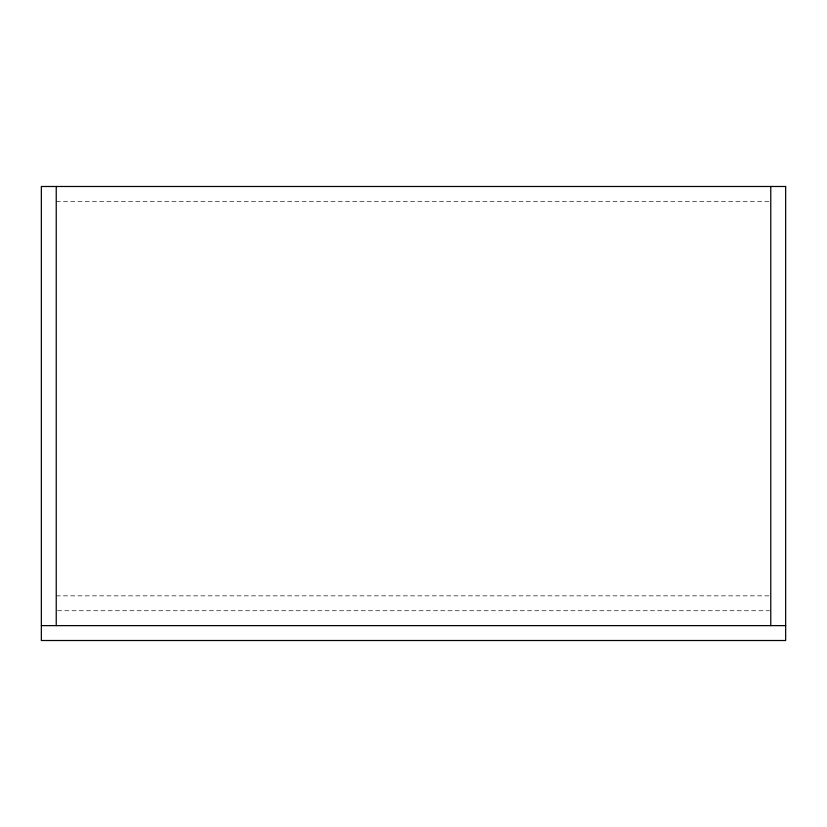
<?xml version="1.0" encoding="UTF-8"?>
<svg xmlns="http://www.w3.org/2000/svg" width="827" height="827" viewBox="0 0 827 827"><rect width="100%" height="100%" fill="white"/><g stroke="black" fill="none" stroke-linecap="round" stroke-linejoin="round"><path stroke-width="0.62" stroke-dasharray="4.13 3.1" d="M56.236 201.375L769.472 201.375M56.236 595.853L769.472 595.853M57.528 610.739L769.472 610.739"/><path stroke-width="1.24" d="M41.35 625.625L785.65 625.625M770.764 186.488L770.764 625.625M56.236 186.488L56.236 625.625M785.65 186.488L41.35 186.488L41.35 640.511L785.65 640.511L785.65 186.488"/></g></svg>
